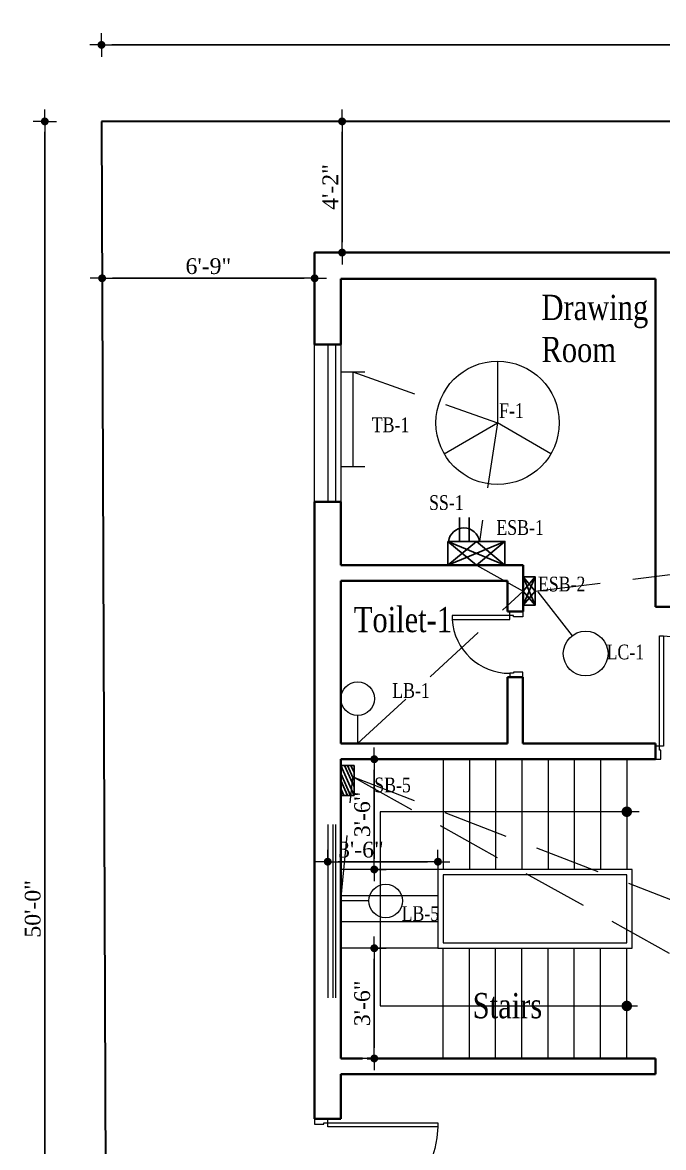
# Model space of a CAD drawing. Header units: inches. Extents: x -13742749 to 88736, y -40897 to 32194776.
# Drawn here: x -152.9 to 91.5, y -28278.1 to -27849.6 of the extents above; entities that cross this region are included whole.
import ezdxf

# ---------------------------------------------------------------- set-up
doc = ezdxf.new("R2010")
doc.units = ezdxf.units.IN
doc.header["$LTSCALE"] = 10
doc.header["$MEASUREMENT"] = 0
doc.linetypes.add('ACAD_ISO04W100', pattern=[30, 24, -3, 0, -3])
doc.linetypes.add('HIDDEN', pattern=[0.375, 0.25, -0.125])
doc.layers.get('0').update_dxf_attribs({"color": 123})
for name, color, linetype, lineweight in [('Column', 7, 'Continuous', 35), ('Conduit (Mine)', 230, 'HIDDEN', 13), ('Conduit Generator (mine)', 134, 'HIDDEN', 13), ('DIM', 4, 'Continuous', 0), ('DOOR', 41, 'Continuous', 9), ('Fan (mine)', 210, 'Continuous', 13), ('Light (mine)', 80, 'Continuous', 13), ('RAIL', 182, 'Continuous', 13), ('Stair', 8, 'Continuous', 13), ('Text_My', 7, 'Continuous', 13), ('Wall', 7, 'Continuous', 35), ('WIN', 4, 'Continuous', 13), ('WIN-1', 8, 'Continuous', 13)]:
    doc.layers.add(name, color=color, linetype=linetype, lineweight=lineweight)
doc.layers.add('Site', color=7, linetype='ACAD_ISO04W100', lineweight=30, true_color=0x004961)
doc.layers.add('Switchboard and Socket (mine)', color=41, linetype='Continuous')
doc.layers.get('0').off()
doc.styles.get("Standard").update_dxf_attribs({"font": 'times.ttf', "width": 0.8})
doc.styles.add('STYLE3', font='times.ttf')
doc.dimstyles.new('1_8', dxfattribs={"dimtxt": 6, "dimasz": 4, "dimexe": 0.18, "dimexo": 0.0625, "dimgap": 0.125, "dimtad": 0, "dimdec": 4, "dimrnd": 0.125, "dimzin": 3, "dimdsep": 46, "dimlunit": 4, "dimtxsty": 'STYLE3', "dimblk": 'D', "dimcen": 4, "dimse1": 1, "dimse2": 1, "dimclrt": 7, "dimadec": 0, "dimazin": 0, "dimtfac": 1, "dimtdec": 4, "dimtix": 1, "dimtmove": 0, "dimatfit": 3, "dimldrblk": 'OPEN90', "dimfxl": 1, "dimtvp": 0.75, "dimtolj": 1, "dimtzin": 0, "dimarcsym": 0})

# ---------------------------------------------------------------- blocks, each defined once
blk = doc.blocks.new('D')
at = {"layer": 'DIM'}
for q in [(0, 1.125), (-1.125, 0), (1.125, 0), (0, -1.125)]:
    blk.add_line((0, 0), q, dxfattribs=at)
at = {"layer": 'DIM', "color": 6, "const_width": 0.375}
blk.add_lwpolyline([(-0.1875, 0, 1), (0.1875, 0, 1)], format="xyb", close=True, dxfattribs=at)
blk = doc.blocks.new('*D276')
at = {"layer": 'DIM', "color": 0, "linetype": 'ByBlock', "lineweight": -2}
blk.add_line((-118.79, -27858.1), (737.21, -27858.1), dxfattribs=at)
at = {"layer": 'DIM', "color": 0, "linetype": 'ByBlock', "lineweight": -2, "xscale": 4, "yscale": 4, "zscale": 4, "rotation": 180}
blk.add_blockref('D', (-122.79, -27858.1), dxfattribs=at)
at = {"layer": 'DIM', "color": 0, "linetype": 'ByBlock', "lineweight": -2, "xscale": 4, "yscale": 4, "zscale": 4}
blk.add_blockref('D', (741.21, -27858.1), dxfattribs=at)
at = {"layer": 'DIM', "color": 7, "linetype": 'ByBlock', "insert": (309.21, -27853.5), "char_height": 6, "attachment_point": 5, "style": 'STYLE3'}
blk.add_mtext('\\A1;72\'-0"', dxfattribs=at)
blk = doc.blocks.new('_Open90')
at = {"layer": 'DIM', "color": 0, "lineweight": -2}
for p, q in [((0, 0), (-1, 0)), ((-0.5, 0.5), (0, 0)), ((0, 0), (-0.5, -0.5))]:
    blk.add_line(p, q, dxfattribs=at)
blk = doc.blocks.new('*D278')
at = {"layer": 'DIM', "color": 0, "linetype": 'ByBlock', "lineweight": -2}
blk.add_line((-144.39, -28483.24), (-144.39, -27891.24), dxfattribs=at)
at = {"layer": 'DIM', "color": 0, "linetype": 'ByBlock', "lineweight": -2, "xscale": 4, "yscale": 4, "zscale": 4}
for p, rotation in [((-144.39, -27887.24), 90), ((-144.39, -28487.24), 270)]:
    blk.add_blockref('D', p, dxfattribs=dict(at, rotation=rotation))
at = {"layer": 'DIM', "color": 7, "linetype": 'ByBlock', "insert": (-148.97, -28187.24), "char_height": 6, "attachment_point": 5, "rotation": 90, "style": 'STYLE3'}
blk.add_mtext('\\A1;50\'-0"', dxfattribs=at)
blk = doc.blocks.new('D-45')
for points in [[(-1.5, 46.97), (-3, 46.97), (-3, 5), (-1.5, 5)], [(-45, 5), (-45, 0), (-43, 0), (-43, 3.5), (-43.5, 3.5), (-43.5, 5)], [(0, 5), (0, 0), (-2, 0), (-2, 3.5), (-1.5, 3.5), (-1.5, 5)]]:
    blk.add_lwpolyline(points, close=True)
blk.add_arc((-1.5, 5), 42, 92.0467, 180)
blk = doc.blocks.new('*D307')
at = {"layer": 'DIM', "color": 0, "linetype": 'ByBlock', "lineweight": -2}
blk.add_line((-31.06, -27933.22), (-31.06, -27891.24), dxfattribs=at)
at = {"layer": 'DIM', "color": 0, "linetype": 'ByBlock', "lineweight": -2, "xscale": 4, "yscale": 4, "zscale": 4}
for p, rotation in [((-31.06, -27887.24), 90), ((-31.06, -27937.22), 270)]:
    blk.add_blockref('D', p, dxfattribs=dict(at, rotation=rotation))
at = {"layer": 'DIM', "color": 7, "linetype": 'ByBlock', "insert": (-35.56, -27912.23), "char_height": 6, "attachment_point": 5, "rotation": 90, "style": 'STYLE3'}
blk.add_mtext('\\A1;4\'-2"', dxfattribs=at)
blk = doc.blocks.new('*D308')
at = {"layer": 'DIM', "color": 0, "linetype": 'ByBlock', "lineweight": -2}
blk.add_line((-45.53, -27947.01), (-118.55, -27947.01), dxfattribs=at)
at = {"layer": 'DIM', "color": 0, "linetype": 'ByBlock', "lineweight": -2, "xscale": 4, "yscale": 4, "zscale": 4, "rotation": 180}
blk.add_blockref('D', (-122.55, -27947.01), dxfattribs=at)
at = {"layer": 'DIM', "color": 0, "linetype": 'ByBlock', "lineweight": -2, "xscale": 4, "yscale": 4, "zscale": 4}
blk.add_blockref('D', (-41.53, -27947.01), dxfattribs=at)
at = {"layer": 'DIM', "color": 7, "linetype": 'ByBlock', "insert": (-82.04, -27942.42), "char_height": 6, "attachment_point": 5, "style": 'STYLE3'}
blk.add_mtext('\\A1;6\'-9"', dxfattribs=at)
blk = doc.blocks.new('*D281')
at = {"layer": 'DIM', "color": 0, "linetype": 'ByBlock', "lineweight": -2}
blk.add_line((-32.53, -28169.27), (1.47, -28169.27), dxfattribs=at)
at = {"layer": 'DIM', "color": 0, "linetype": 'ByBlock', "lineweight": -2, "xscale": 4, "yscale": 4, "zscale": 4, "rotation": 180}
blk.add_blockref('D', (-36.53, -28169.27), dxfattribs=at)
at = {"layer": 'DIM', "color": 0, "linetype": 'ByBlock', "lineweight": -2, "xscale": 4, "yscale": 4, "zscale": 4}
blk.add_blockref('D', (5.47, -28169.27), dxfattribs=at)
at = {"layer": 'DIM', "color": 7, "linetype": 'ByBlock', "insert": (-23.9, -28164.7), "char_height": 6, "attachment_point": 5, "style": 'STYLE3'}
blk.add_mtext('\\A1;3\'-6"', dxfattribs=at)
blk = doc.blocks.new('*D309')
at = {"layer": 'DIM', "color": 0, "linetype": 'ByBlock', "lineweight": -2}
blk.add_line((-18.8, -28168.23), (-18.8, -28134.23), dxfattribs=at)
at = {"layer": 'DIM', "color": 0, "linetype": 'ByBlock', "lineweight": -2, "xscale": 4, "yscale": 4, "zscale": 4}
for p, rotation in [((-18.8, -28130.23), 90), ((-18.8, -28172.23), 270)]:
    blk.add_blockref('D', p, dxfattribs=dict(at, rotation=rotation))
at = {"layer": 'DIM', "color": 7, "linetype": 'ByBlock', "insert": (-23.38, -28151.23), "char_height": 6, "attachment_point": 5, "rotation": 90, "style": 'STYLE3'}
blk.add_mtext('\\A1;3\'-6"', dxfattribs=at)
blk = doc.blocks.new('*D282')
at = {"layer": 'DIM', "color": 0, "linetype": 'ByBlock', "lineweight": -2}
blk.add_line((-18.8, -28206.23), (-18.8, -28240.23), dxfattribs=at)
at = {"layer": 'DIM', "color": 0, "linetype": 'ByBlock', "lineweight": -2, "xscale": 4, "yscale": 4, "zscale": 4}
for p, rotation in [((-18.8, -28202.23), 90), ((-18.8, -28244.23), 270)]:
    blk.add_blockref('D', p, dxfattribs=dict(at, rotation=rotation))
at = {"layer": 'DIM', "color": 7, "linetype": 'ByBlock', "insert": (-23.38, -28223.23), "char_height": 6, "attachment_point": 5, "rotation": 90, "style": 'STYLE3'}
blk.add_mtext('\\A1;3\'-6"', dxfattribs=at)
blk = doc.blocks.new('D-25')
for points in [[(5, 25), (0, 25), (0, 23), (3.5, 23), (3.5, 23.5), (5, 23.5)], [(5, 0), (0, 0), (0, 2), (3.5, 2), (3.5, 1.5), (5, 1.5)], [(26.95, 1.5), (26.95, 3), (5, 3), (5, 1.5)]]:
    blk.add_lwpolyline(points, close=True)
blk.add_arc((5, 1.5), 22, 3.9096, 90)
blk = doc.blocks.new('Ceiling Fan Small')
at = {"layer": 'Fan (mine)', "linetype": 'ByBlock', "ltscale": 10}
for p in [(7040.4, -35394.14), (7020.04, -35429.39), (7060.75, -35429.39)]:
    blk.add_line(p, (7040.4, -35417.64), dxfattribs=at)
blk.add_circle((7040.4, -35417.64), 23.5, dxfattribs=at)
blk.add_circle((7040.4, -35417.64), 23.5, dxfattribs=at)
blk.add_circle((7040.4, -35417.64), 23.5, dxfattribs=at)
blk = doc.blocks.new('Tube Light')
at = {"layer": 'Light (mine)', "linetype": 'Continuous'}
for p, q in [((-36, 4.54), (-36, -4.54)), ((0, 4.54), (0, -4.54)), ((0, 0), (-36, 0))]:
    blk.add_line(p, q, dxfattribs=at)
blk = doc.blocks.new('Ceiling light')
at = {"layer": 'Light (mine)', "linetype": 'ByBlock'}
blk.add_circle((0, 8.53), 8.53, dxfattribs=at)
blk = doc.blocks.new('Bulb')
at = {"layer": 'Light (mine)', "linetype": 'Continuous'}
blk.add_line((-9.96, -5.31), (-20.64, -5.31), dxfattribs=at)
blk.add_circle((-3.57, -5.31), 6.4, dxfattribs=at)
blk = doc.blocks.new('2 Pin')
at = {"layer": 'Switchboard and Socket (mine)', "linetype": 'Continuous', "ltscale": 10}
for p, q in [((-7.33, 0), (-7.33, 18.1)), ((0, 0), (0, 18.2)), ((-15.79, 0), (7.81, 0))]:
    blk.add_line(p, q, dxfattribs=at)
blk.add_arc((-3.99, -1.56), 11.9, 7.53177, 172.46823, dxfattribs=at)
blk = doc.blocks.new('Emergency')
at = {"layer": 'Switchboard and Socket (mine)', "linetype": 'Continuous', "ltscale": 10}
for p, q in [((-10.9, 0), (0, 9.07)), ((0, 0), (-10.9, 9.07)), ((-10.9, 0), (10.9, 9.07)), ((10.9, 0), (-10.9, 9.07)), ((0, 9.07), (10.9, 0)), ((10.9, 9.07), (0, 0))]:
    blk.add_line(p, q, dxfattribs=at)
blk.add_lwpolyline([(-10.9, 9.07), (10.9, 9.07), (10.9, 0), (-10.9, 0)], close=True, dxfattribs=at)
blk = doc.blocks.new('switch board')
at = {"layer": 'Switchboard and Socket (mine)', "linetype": 'Continuous'}
for p, q in [((-16.63, -10.09), (6.09, 0)), ((-16.63, -5.05), (-5.27, 0)), ((-16.63, -7.26), (0, 0)), ((-16.63, -2.38), (-11.29, 0)), ((-10.02, -10.09), (6.09, -2.84)), ((-5.27, -10.09), (6.09, -5.05)), ((0.97, -10.09), (6.09, -7.56))]:
    blk.add_line(p, q, dxfattribs=at)
blk.add_lwpolyline([(-16.63, 0), (6.09, 0), (6.09, -10.09), (-16.63, -10.09)], close=True, dxfattribs=at)

msp = doc.modelspace()

# ---------------------------------------------------------------- linework, layer by layer
at = {"layer": 'Column', "linetype": 'ByBlock'}
for points in [[(-21.53199, -27937.21627), (-21.53199, -27937.21627), (-41.53199, -27937.21627), (-41.53199, -27947.21627)], [(-31.53199, -27947.21627), (-21.53199, -27947.21627)], [(-41.53199, -28130.22796), (-41.53199, -28130.22796), (-41.53199, -28120.22796)], [(-41.53199, -28254.22796), (-41.53199, -28244.22796)]]:
    msp.add_lwpolyline(points, dxfattribs=at)
at = {"layer": 'Conduit (Mine)', "linetype": 'HIDDEN', "ltscale": 10}
for p, q in [((-31.53199, -28184.21878), (-27.01155, -28137.16952)), ((101.51093, -28186.62578), (-26.48603, -28137.22001)), ((-26.48603, -28137.22001), (132.86308, -28225.97349))]:
    msp.add_line(p, q, dxfattribs=at)
at = {"layer": 'Conduit Generator (mine)', "linetype": 'HIDDEN', "ltscale": 10}
for p, q in [((-26.99076, -27982.68827), (28.19977, -28002.08372)), ((28.19977, -28002.08372), (21.27007, -28047.24293)), ((42.50927, -28066.14708), (228.39409, -28043.42762)), ((20.1297, -28056.31686), (37.97231, -28066.14708)), ((-25.14168, -28124.22788), (37.97231, -28066.14708)), ((43.59572, -28066.42761), (56.58311, -28083.24107))]:
    msp.add_line(p, q, dxfattribs=at)
at = {"layer": 'RAIL', "linetype": 'ByBlock'}
for p, q in [((5.46801, -28172.22796), (5.46801, -28202.22796)), ((79.46801, -28172.22796), (5.46801, -28172.22796)), ((7.46801, -28174.22796), (7.46801, -28200.22796)), ((77.46801, -28174.22796), (7.46801, -28174.22796)), ((77.46801, -28200.22796), (77.46801, -28174.22796)), ((79.46801, -28202.22796), (79.46801, -28172.22796)), ((7.46801, -28200.22796), (77.46801, -28200.22796)), ((5.46801, -28202.22796), (79.46801, -28202.22796))]:
    msp.add_line(p, q, dxfattribs=at)
at = {"layer": 'Site', "linetype": 'ByBlock', "ltscale": 3}
for p, q in [((-122.78712, -27887.24115), (-120.47462, -28487.23966)), ((741.21288, -27887.24411), (-122.78712, -27887.24115))]:
    msp.add_line(p, q, dxfattribs=at)
at = {"layer": 'Stair', "linetype": 'ByBlock'}
for p, q in [((7.46801, -28130.22796), (7.46801, -28172.22796)), ((17.46801, -28130.22796), (17.46801, -28172.22796)), ((27.46801, -28130.22796), (27.46801, -28172.22796)), ((37.46801, -28130.22796), (37.46801, -28172.22796)), ((47.46801, -28130.22796), (47.46801, -28172.22796)), ((57.46801, -28130.22796), (57.46801, -28172.22796)), ((67.46801, -28130.22796), (67.46801, -28172.22796)), ((77.46801, -28130.22796), (77.46801, -28172.22796)), ((82.23967, -28150.22796), (-16.53199, -28150.22796)), ((-16.53199, -28150.22796), (-16.53199, -28224.22796)), ((5.46801, -28172.22796), (-31.53199, -28172.22796)), ((5.46801, -28182.22796), (-31.53199, -28182.22796)), ((5.46801, -28192.22796), (-31.53199, -28192.22796)), ((5.46801, -28202.22796), (-31.53199, -28202.22796)), ((7.46801, -28244.22796), (7.46801, -28202.22796)), ((17.46801, -28244.22796), (17.46801, -28202.22796)), ((27.46801, -28244.22796), (27.46801, -28202.22796)), ((37.46801, -28244.22796), (37.46801, -28202.22796)), ((47.46801, -28244.22796), (47.46801, -28202.22796)), ((57.46801, -28244.22796), (57.46801, -28202.22796)), ((67.46801, -28244.22796), (67.46801, -28202.22796)), ((77.46801, -28244.22796), (77.46801, -28202.22796)), ((-16.53199, -28224.22796), (81.55675, -28224.22796))]:
    msp.add_line(p, q, dxfattribs=at)
at = {"layer": 'Stair', "linetype": 'ByBlock', "const_width": 2}
for points in [[(76.46801, -28150.22796, 1), (78.46801, -28150.22796, 1)], [(76.46801, -28224.22796, 1), (78.46801, -28224.22796, 1)]]:
    msp.add_lwpolyline(points, format="xyb", close=True, dxfattribs=at)
at = {"layer": 'Wall', "linetype": 'ByBlock'}
for p, q in [((-6.53199, -27937.21627), (-21.53199, -27937.21627)), ((103.46801, -27937.21627), (65.46801, -27937.21627)), ((-41.53199, -27947.21572), (-41.53199, -27972.21572)), ((-31.53199, -27972.21572), (-31.53199, -27947.21572)), ((-6.53199, -27947.21627), (-21.53199, -27947.21627)), ((88.46801, -27947.21627), (65.46801, -27947.21627)), ((88.46801, -28072.21626), (88.46801, -27947.21627)), ((-41.53199, -27972.21572), (-31.53199, -27972.21572)), ((-41.53199, -28032.21572), (-31.53199, -28032.21572)), ((113.46801, -28072.21626), (88.46801, -28072.21626)), ((31.97231, -28124.22796), (-21.53199, -28124.22796)), ((88.46801, -28124.22796), (37.8185, -28124.22796)), ((-41.53199, -28142.22796), (-41.53199, -28130.22796)), ((88.46801, -28130.22796), (-21.53199, -28130.22796)), ((-41.53199, -28244.22796), (-41.53199, -28226.22796)), ((88.46801, -28244.22796), (-21.53199, -28244.22796)), ((31.46801, -28250.22796), (-21.53199, -28250.22796)), ((88.46801, -28250.22796), (37.24823, -28250.22796))]:
    msp.add_line(p, q, dxfattribs=at)
at = {"layer": 'Wall', "linetype": 'ByBlock', "ltscale": 10}
for p, q in [((-6.53199, -27937.21627), (65.46801, -27937.21627)), ((-6.53199, -27947.21627), (65.46801, -27947.21627)), ((-41.53199, -28120.22796), (-41.53199, -28032.21572)), ((-31.53199, -28056.31686), (-31.53199, -28032.21572)), ((-31.53199, -28056.31686), (31.97231, -28056.31686)), ((31.97231, -28056.31686), (37.97231, -28056.31686)), ((37.97231, -28062.31686), (37.97231, -28056.31686)), ((-31.53199, -28120.22796), (-31.53199, -28062.31686)), ((-31.53199, -28062.31686), (31.97231, -28062.31686)), ((31.97231, -28062.31686), (31.97231, -28074.002)), ((37.97231, -28062.31686), (37.97231, -28074.002)), ((37.8185, -28074.002), (31.97231, -28074.002)), ((31.97231, -28099.002), (31.97231, -28124.22796)), ((37.8185, -28099.002), (31.97231, -28099.002)), ((37.8185, -28099.002), (37.8185, -28124.22796)), ((-31.54018, -28124.22796), (-31.54018, -28120.22796)), ((-21.53199, -28124.22796), (-31.54018, -28124.22796)), ((88.46801, -28130.22796), (88.46801, -28124.22796)), ((-41.53199, -28244.22796), (-41.53199, -28130.22796)), ((-31.53199, -28244.22796), (-31.53199, -28130.22796)), ((-23.30171, -28130.22796), (-31.53199, -28130.22796)), ((-21.53199, -28130.22796), (-25.09479, -28130.22796)), ((-23.30171, -28244.22796), (-31.53199, -28244.22796)), ((88.46801, -28250.22796), (88.46801, -28244.22796)), ((-31.53199, -28254.22796), (-31.53199, -28250.16071)), ((-31.53199, -28250.16071), (-21.53199, -28250.22796)), ((31.46801, -28250.22796), (37.24823, -28250.22796)), ((-41.53199, -28254.22796), (-41.53199, -28267.23922)), ((-31.53199, -28254.22796), (-31.53199, -28267.23922)), ((-41.53199, -28267.23922), (-31.53199, -28267.23922))]:
    msp.add_line(p, q, dxfattribs=at)
at = {"layer": 'WIN', "linetype": 'ByBlock'}
for p, q in [((-33.53199, -27972.21572), (-33.53199, -28032.21572)), ((-34.53199, -28155.10999), (-34.53199, -28221.10999)), ((-33.53199, -28155.10999), (-33.53199, -28221.10999))]:
    msp.add_line(p, q, dxfattribs=at)
at = {"layer": 'WIN-1', "linetype": 'ByBlock'}
for p, q in [((-41.53199, -28032.21572), (-41.53199, -27972.21572)), ((-36.53199, -27972.21572), (-36.53199, -28032.21572)), ((-31.53199, -27972.21572), (-31.53199, -28032.21572)), ((-41.53199, -28221.10999), (-41.53199, -28155.10999)), ((-36.53199, -28155.10999), (-36.53199, -28221.10999)), ((-31.53199, -28155.10999), (-31.53199, -28221.10999))]:
    msp.add_line(p, q, dxfattribs=at)

# ---------------------------------------------------------------- block references
at = {"layer": 'DOOR', "linetype": 'ByBlock', "rotation": 180}
msp.add_blockref('D-25', (37.8185, -28074.002), dxfattribs=at)
at = {"layer": 'DOOR', "linetype": 'ByBlock', "xscale": -1}
msp.add_blockref('D-45', (88.46801, -28130.22796), dxfattribs=at)
at = {"layer": 'DOOR', "linetype": 'ByBlock', "xscale": -1, "rotation": 270}
msp.add_blockref('D-45', (-41.53211, -28267.23922), dxfattribs=at)
at = {"layer": 'Fan (mine)', "linetype": 'ByBlock'}
msp.add_blockref('Ceiling Fan Small', (-7012.19643, 7415.55866), dxfattribs=at)
at = {"layer": 'Fan (mine)', "linetype": 'ByBlock', "rotation": 90}
msp.add_blockref('Tube Light', (-26.99076, -27982.68827), dxfattribs=at)
at = {"layer": 'Switchboard and Socket (mine)', "linetype": 'ByBlock', "xscale": 0.5, "yscale": 0.5, "zscale": 0.5}
msp.add_blockref('2 Pin', (17.36486, -28047.24293), dxfattribs=at)
at = {"layer": 'Switchboard and Socket (mine)', "linetype": 'ByBlock'}
for name, p in [('Emergency', (20.1297, -28056.31686)), ('Ceiling light', (61.79642, -28098.51841)), ('Bulb', (-10.89428, -28178.90631))]:
    msp.add_blockref(name, p, dxfattribs=at)
at = {"layer": 'Switchboard and Socket (mine)', "linetype": 'ByBlock', "xscale": 0.5, "yscale": 0.5, "zscale": 0.5, "rotation": 90}
for name, p in [('Emergency', (42.50927, -28066.14708)), ('switch board', (-31.53201, -28135.71792))]:
    msp.add_blockref(name, p, dxfattribs=at)
at = {"layer": 'Switchboard and Socket (mine)', "linetype": 'ByBlock', "rotation": 90}
msp.add_blockref('Bulb', (-30.45416, -28103.58989), dxfattribs=at)

# ---------------------------------------------------------------- texts
at = {"layer": 'Switchboard and Socket (mine)', "linetype": 'ByBlock', "ltscale": 10, "char_height": 5.614888, "attachment_point": 1}
for s, insert, width in [('F-1', (28.77688, -27994.61158), 11.307141), ('TB-1', (-19.7482, -28000.02491), 11.307141), ('SS-1', (2.08736, -28029.64872), 11.307141), ('ESB-1', (27.75158, -28039.1473), 11.307141), ('ESB-2', (43.59572, -28060.68723), 11.307141), ('LC-1', (69.75839, -28086.56596), 11.307141), ('LB-1', (-11.95689, -28101.24134), 10.7044674), ('SB-5', (-18.80171, -28137.22001), 26.0157474), ('LB-5', (-8.37941, -28186.20961), 15.8474287)]:
    msp.add_mtext(s, dxfattribs=dict(at, insert=insert, width=width))
at = {"layer": 'Text_My', "linetype": 'ByBlock', "ltscale": 10, "char_height": 9.625, "width": 2.1183511, "attachment_point": 1}
for s, insert in [('Drawing \\PRoom', (44.94429, -27953.27713)), ('Toilet-1', (-26.60445, -28072.19968)), ('Stairs', (18.72497, -28219.28558))]:
    msp.add_mtext(s, dxfattribs=dict(at, insert=insert))

# ---------------------------------------------------------------- dimensions: what is measured, and where the dimension line sits
at = {"layer": 'DIM', "linetype": 'ByBlock'}
for base, p1, p2, picture, middle in [((741.21288, -27858.09504), (-122.78599, -27888.64662), (741.21288, -27887.24411), '*D276', (309.21345, -27853.5042)), ((-122.55452, -27947.01217), (-41.53199, -27947.21627), (-122.55452, -27948.59162), '*D308', (-82.04325, -27942.42133))]:
    dim = msp.add_linear_dim(base=base, p1=p1, p2=p2, dimstyle='1_8', dxfattribs=at)
    dim.commit()
    dim.dimension.update_dxf_attribs({"geometry": picture, "text_midpoint": middle})
dim = msp.add_linear_dim(base=(-144.3895, -27887.24115), p1=(-120.47462, -28487.23966), p2=(-121.81317, -27887.24115), angle=90, dimstyle='1_8', dxfattribs=at)
dim.commit()
dim.dimension.update_dxf_attribs({"geometry": '*D278', "text_midpoint": (-144.3895, -28187.24041), "dimtype": 160})
for base, p1, p2, picture, middle in [((-31.06432, -27887.24143), (-41.53199, -27937.21627), (-41.56472, -27887.24143), '*D307', (-35.56432, -27912.22885)), ((-18.80171, -28130.22796), (5.46801, -28172.22796), (7.46801, -28130.22796), '*D309', (-23.37958, -28151.22796)), ((-18.80171, -28244.22796), (7.46801, -28202.22796), (7.46801, -28244.22796), '*D282', (-23.37958, -28223.22796))]:
    dim = msp.add_linear_dim(base=base, p1=p1, p2=p2, angle=90, dimstyle='1_8', dxfattribs=at)
    dim.commit()
    dim.dimension.update_dxf_attribs({"geometry": picture, "text_midpoint": middle})
dim = msp.add_linear_dim(base=(5.46801, -28169.27395), p1=(-36.53199, -28204.22796), p2=(5.46801, -28202.22796), dimstyle='1_8', dxfattribs=at)
dim.commit()
dim.dimension.update_dxf_attribs({"geometry": '*D281', "text_midpoint": (-23.90011, -28169.27395), "dimtype": 160})

doc.saveas('drawing.dxf')
